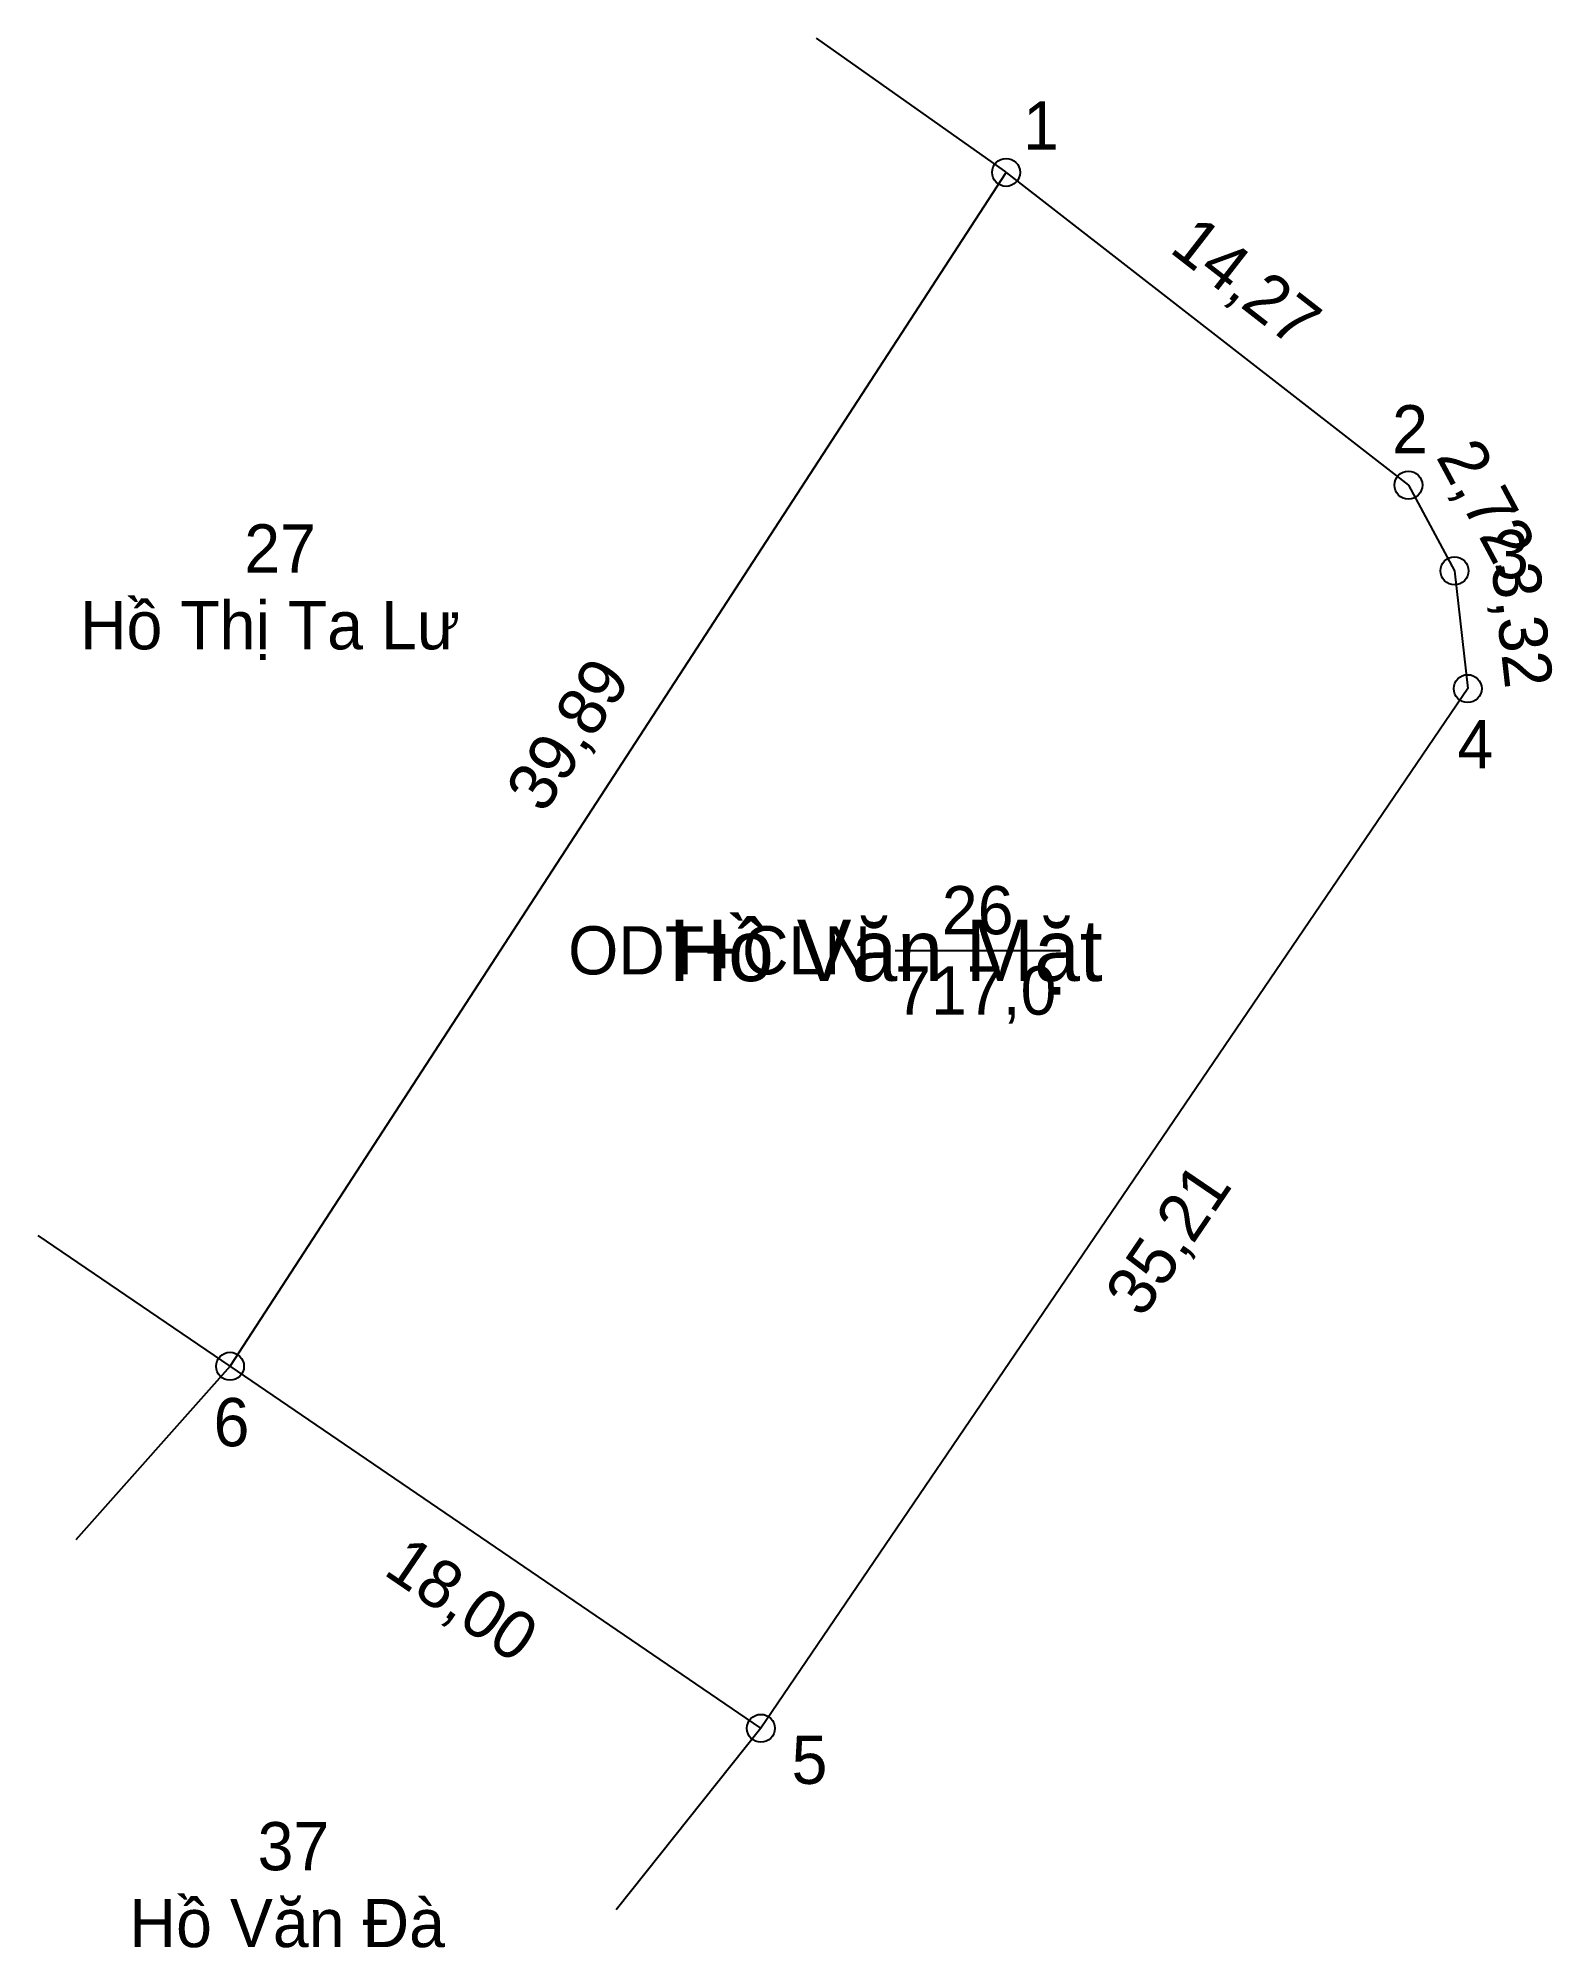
# Model space of a CAD drawing. Extents: x 535817.9 to 535860.3, y 1839246.5 to 1839300.
import ezdxf

# ---------------------------------------------------------------- set-up
doc = ezdxf.new("R2010")
doc.units = 0
for name, color, linetype in [('CanhThua', 7, 'Continuous'), ('ChieuDaiCanhThua', 7, 'Continuous'), ('MocDinhThua', 7, 'Continuous'), ('NhanDiaChinhThua', 7, 'Continuous'), ('NhanTuCan', 7, 'Continuous'), ('RauThua', 7, 'Continuous'), ('SoHieuDinhThua', 7, 'Continuous'), ('TenChuLanCan', 7, 'Continuous'), ('TenChuSuDung', 7, 'Continuous')]:
    doc.layers.add(name, color=color, linetype=linetype)

msp = doc.modelspace()

# ---------------------------------------------------------------- linework, layer by layer
at = {"layer": 'CanhThua'}
for p, q in [((535823.25, 1839262.76), (535844.99, 1839296.2)), ((535844.99, 1839296.2), (535856.26, 1839287.44)), ((535856.26, 1839287.44), (535857.55, 1839285.04)), ((535857.55, 1839285.04), (535857.92, 1839281.74)), ((535857.92, 1839281.74), (535838.12, 1839252.62)), ((535838.12, 1839252.62), (535823.25, 1839262.76))]:
    msp.add_line(p, q, dxfattribs=at)
at = {"layer": 'MocDinhThua'}
for centre in [(535844.99, 1839296.2), (535856.26, 1839287.44), (535857.55, 1839285.04), (535857.92, 1839281.74), (535823.25, 1839262.76), (535838.12, 1839252.62)]:
    msp.add_circle(centre, 0.391, dxfattribs=at)
at = {"layer": 'NhanDiaChinhThua'}
msp.add_line((535841.88, 1839274.41), (535846.511, 1839274.41), dxfattribs=at)
at = {"layer": 'RauThua'}
for p, q in [((535844.95, 1839296.23), (535839.683, 1839299.959)), ((535844.99, 1839296.2), (535844.95, 1839296.23)), ((535823.25, 1839262.76), (535817.877, 1839266.424)), ((535823.25, 1839262.76), (535818.93, 1839257.898)), ((535838.12, 1839252.62), (535834.068, 1839247.533))]:
    msp.add_line(p, q, dxfattribs=at)

# ---------------------------------------------------------------- texts
at = {"layer": 'ChieuDaiCanhThua'}
for s, rotation, p in [('14,27', 322.1426, (535849.529, 1839293.996)), ('2,72', 298.258, (535857.019, 1839288.237)), ('3,32', 276.3974, (535858.584, 1839285.201)), ('39,89', 56.9713, (535832.043, 1839278.203)), ('35,21', 55.7865, (535848.808, 1839264.077)), ('18,00', 325.7095, (535827.509, 1839256.955))]:
    msp.add_text(s, height=1.3509, rotation=rotation, dxfattribs=at).set_placement(p)
at = {"layer": 'NhanDiaChinhThua'}
for s, p in [('26', (535843.189, 1839274.86)), ('ODT+CLN', (535832.722, 1839273.735)), ('717,0', (535841.88, 1839272.609))]:
    msp.add_text(s, height=1.3509, dxfattribs=at).set_placement(p)
at = {"layer": 'NhanTuCan'}
for s, p in [('27', (535823.649, 1839284.992)), ('37', (535824.023, 1839248.643))]:
    msp.add_text(s, height=1.3509, dxfattribs=at).set_placement(p)
at = {"layer": 'SoHieuDinhThua'}
for s, p in [('1', (535845.466, 1839296.836)), ('2', (535855.802, 1839288.329)), ('3', (535858.628, 1839284.831)), ('4', (535857.63, 1839279.51)), ('6', (535822.789, 1839260.52)), ('5', (535838.98, 1839251.063))]:
    msp.add_text(s, height=1.351, dxfattribs=at).set_placement(p)
at = {"layer": 'TenChuLanCan'}
for s, height, p in [('Hồ Thị Ta Lư', 1.35095, (535819.046, 1839282.841)), ('Hồ Văn Đà', 1.3509, (535820.435, 1839246.491))]:
    msp.add_text(s, height=height, dxfattribs=at).set_placement(p)
at = {"layer": 'TenChuSuDung'}
msp.add_text('Hồ Văn Mặt', height=1.7212, dxfattribs=at).set_placement((535835.542, 1839273.549))

doc.saveas('drawing.dxf')
